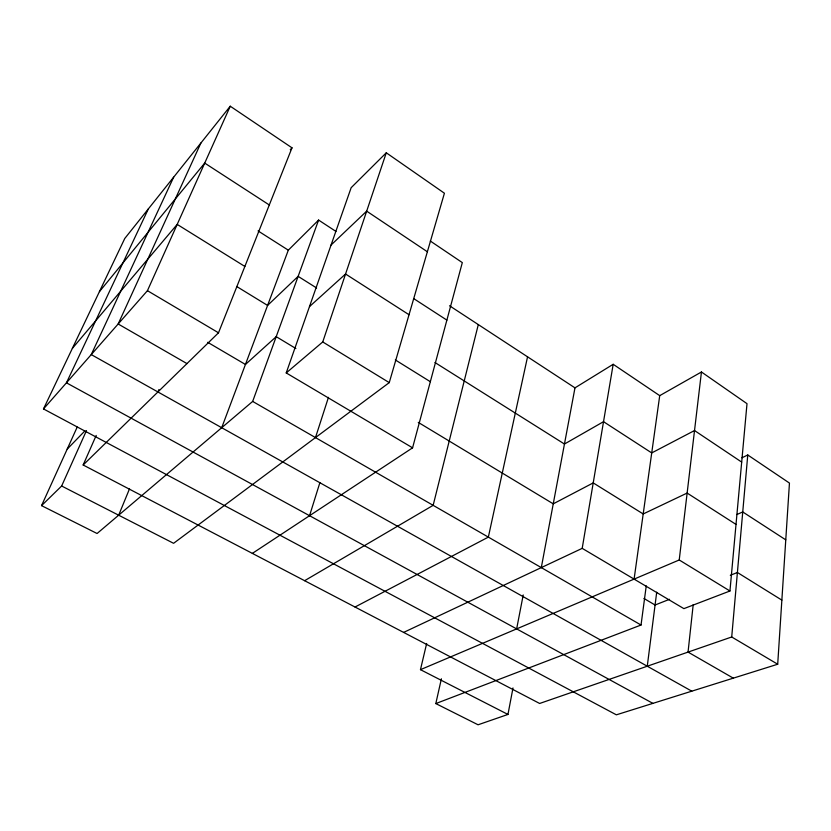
<?xml version="1.0" encoding="UTF-8"?>
<svg xmlns="http://www.w3.org/2000/svg" width="831" height="831" viewBox="0 0 831 831"><rect width="100%" height="100%" fill="white"/><g stroke="black" fill="none" stroke-linecap="round" stroke-linejoin="round"><path stroke-width="1.25" d="M777.702 664.229L731.716 636.982L539.641 703.473L83.152 464.996L218.501 332.795L292.003 147.825L230.249 106.212L124.764 238.487L43.492 408.935L616.363 714.826L777.702 664.229L789.45 483.071L747.765 454.983L741.99 457.767M731.716 636.982L747.765 454.983M403.617 632.412L582.199 548.356L683.892 608.635L729.95 590.997L747.007 403.669L701.447 371.987L659.721 395.649L634.095 579.114M693.199 604.677L688.047 652.096L733.306 678.148M426.656 643.485L420.465 669.661L679.228 559.98L701.447 371.987M647.266 666.213L656.708 592.191M441.386 678.792L435.808 703.577L641.033 625.026L646.248 585.876M582.199 548.356L613.185 364.29L659.721 395.649M541.303 567.604L574.979 387.859L613.185 364.29M435.808 703.577L478.064 724.788L507.959 714.442L512.997 687.954M516.643 628.901L523.218 594.965M527.55 356.811L488.348 537.117L355.014 607.025M478.303 324.589L433.148 505.341L304.624 580.692M252.354 553.394L412.581 447.826L462.316 262.606L430.302 241.032M335.963 231.434L318.595 220.07L252.666 401.425L97.082 533.512L41.55 505.632L61.639 486.01L173.586 543.308L389.251 382.624L444.419 193.228L386.28 152.79L351.16 187.692L286.228 372.932L412.581 447.826M309.548 515.708L319.914 482.551M315.479 437.594L328.463 397.332M286.228 372.932L322.74 341.946L386.28 152.79M221.711 427.716L288.315 250.173L318.595 220.07M118.667 515.199L129.532 488.784M157.921 391.962L158.929 389.573M83.152 464.996L96.199 435.434M61.639 486.01L86.476 430.572M43.492 408.935L147.44 290.673L230.249 106.212M41.55 505.632L77.19 427.103M200.884 143.036L118.158 323.986L186.965 363.604M173.658 177.169L91.254 354.598L691.797 691.174M148.354 208.903L66.449 382.821L652.896 703.369M99.419 291.65L204.717 163.094L269.296 204.966M72.39 348.345L177.19 224.401L244.865 266.45M290.279 149.746L292.003 147.825M67.197 449.114L84.876 430.936M331.07 245.02L366.679 211.147L427.373 251.762M309.485 306.608L345.561 274.012L409.029 314.72M736.817 514.555L742.737 511.948L785.762 539.849M669.547 599.296L655.077 605.01L643.911 598.455M730.314 575.301L737.409 572.497L781.857 600.117M420.465 669.661L507.959 714.442M252.666 401.425L641.033 625.026M207.698 342.31L245.436 364.466L276.214 336.659L295.888 348.532M147.44 290.673L218.501 332.795M418.263 422.377L553.249 503.835L593.22 482.904L643.194 513.963L687.133 493.063L736.017 524.413M322.74 341.946L389.251 382.624M679.228 559.98L729.95 590.997M236.669 286.487L267.582 305.424L298.132 276.359L316.621 287.993M395.317 359.937L430.333 381.699M434.945 362.503L564.457 444.034L603.524 421.681L651.722 452.926L694.529 430.541L741.688 462.098M258.057 230.914L288.315 250.173M413.724 298.62L446.87 320.112M449.529 305.756L574.979 387.859"/></g></svg>
